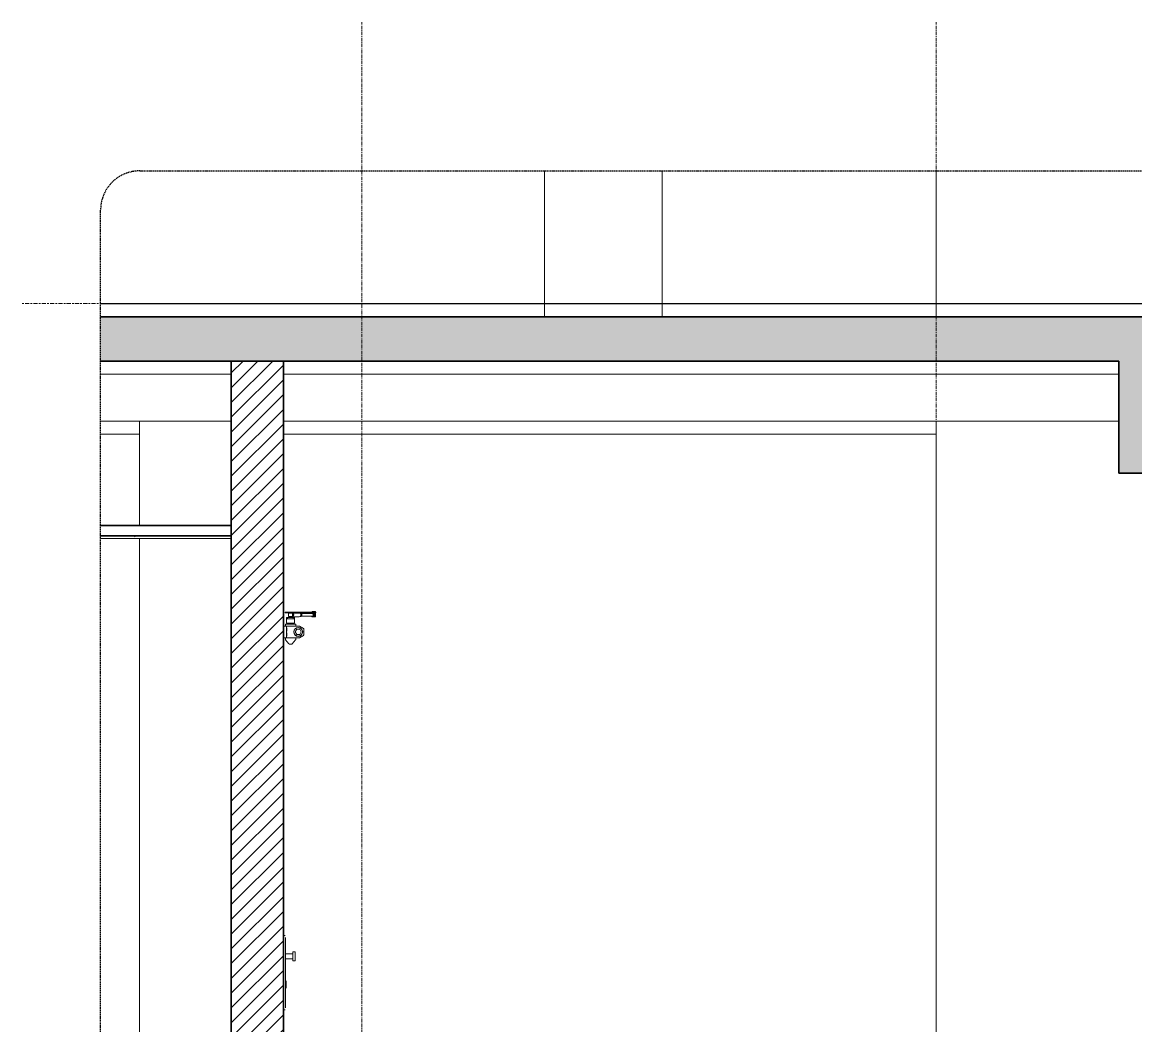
# Model space of a CAD drawing. Header units: millimetres. Extents: x 66631 to 260610, y 416 to 78637.
# Drawn here: x 109301 to 113564, y 2834 to 6678 of the extents above; entities that cross this region are included whole.
import ezdxf

# ---------------------------------------------------------------- set-up
doc = ezdxf.new("R2010")
doc.units = ezdxf.units.MM
for name, pattern in [('Centre', [31.75, 6.35, -4.7625, 15.875, -4.7625]), ('Grid Line', [22.225, 12.7, -3.175, 3.175, -3.175]), ('Hidden', [7.14375, 4.7625, -2.38125]), ('IMPORT-CENTER _2_', [40.64, 25.4, -5.08, 5.08, -5.08])]:
    doc.linetypes.add(name, pattern=pattern)
for name, color, linetype, lineweight in [('0-5', 130, 'Continuous', 5), ('A-CLNG-1', 250, 'Continuous', 35), ('A-CLNG-FNSH-1', 7, 'Continuous', 18), ('A-CLNG-PATT-3', 13, 'Continuous', 18), ('A-DETL-GENF', 92, 'Continuous', 18), ('A-DETL-GENF-4', 92, 'Hidden', 25), ('A-DETL-GENF-5', 9, 'Continuous', 18), ('A-DETL-MEDM', 33, 'Continuous', 35), ('A-DOOR', 31, 'Continuous', 18), ('A-FLOR-3', 7, 'Continuous', 18), ('A-FLOR-LEVL-2', 51, 'Centre', 9), ('A-WALL', 113, 'Continuous', 18), ('A-WALL-2', 250, 'Continuous', 35), ('A-WALL-PATT-2', 111, 'Continuous', 18), ('G-IMPT', 8, 'Continuous', 18), ('G-IMPT-4', 8, 'IMPORT-CENTER _2_', 18), ('M-EQPM', 50, 'Continuous', 18), ('M-EQPM-3', 50, 'Continuous', 25), ('S-BEAM-2', 7, 'Continuous', 18), ('S-COLS-9', 7, 'Continuous', 18), ('S-GRID-1', 1, 'Grid Line', 9)]:
    doc.layers.add(name, color=color, linetype=linetype, lineweight=lineweight)

# ---------------------------------------------------------------- blocks, each defined once
blk = doc.blocks.new('NCV_TKTC_KET CAU_rvt-4-TKCS_CĂN HỘ LOẠI 1B - MẶT CẮT 3')
at = {"layer": 'A-FLOR-3'}
for p, q in [((36537.8, 5330), (36037.4, 5330)), ((39935.6, 5330), (36737.8, 5330))]:
    blk.add_line(p, q, dxfattribs=at)
at = {"layer": 'S-BEAM-2'}
for p, q in [((36037.4, 5150), (36537.8, 5150)), ((36737.8, 5150), (39935.6, 5150)), ((39236.9, 5100), (39236.9, 5150)), ((36037.4, 5100), (36186.5, 5100)), ((36737.8, 5100), (39236.9, 5100))]:
    blk.add_line(p, q, dxfattribs=at)
at = {"layer": 'S-COLS-9'}
for p, q in [((39236.9, 5550), (39236.9, 6108.8)), ((39236.9, 2150), (39236.9, 5100))]:
    blk.add_line(p, q, dxfattribs=at)
blk = doc.blocks.new('TKTC_XREF_251221_MB TANG 2-7 - TKTC_XREF_260130_MB TANG 2-5_dwg_$cc-4746802-TKCS_CĂN HỘ LOẠI 1B - MẶT CẮT 3')
at = {"layer": 'G-IMPT-4'}
for p, q in [((38099.6, 5600), (37978.5, 5600)), ((38038.6, 5600), (38039.5, 5600))]:
    blk.add_line(p, q, dxfattribs=at)
at = {"layer": 'M-EQPM'}
for p, q in [((37994.1, 5600), (37994.1, 5600)), ((38039.1, 5600), (38038.7, 5600)), ((38038.7, 5600), (38039.4, 5600)), ((38039.4, 5600), (38039.1, 5600))]:
    blk.add_line(p, q, dxfattribs=at)
blk = doc.blocks.new('TKTC_XREF_251221_MB TANG 2-7 - TKTC_XREF_260130_MB TANG 2-5_dwg_CUM U_DN100-4746799-TKCS_CĂN HỘ LOẠI 1B - MẶT CẮT 3')
at = {"layer": 'G-IMPT'}
for p, q in [((37974.3, 5600), (37975.1, 5600)), ((37974.4, 5600), (37974.3, 5600)), ((37975.1, 5600), (37974.4, 5600)), ((37975.1, 5600), (37975.8, 5600)), ((37975.9, 5600), (37975.1, 5600)), ((37975.1, 5600), (37975.1, 5600)), ((37976.3, 5600), (37976.3, 5600)), ((37977.1, 5600), (37977.1, 5600)), ((37977.9, 5600), (37977.8, 5600)), ((37978.6, 5600), (37978.6, 5600)), ((37979.4, 5600), (37979.4, 5600)), ((37980.1, 5600), (37980.1, 5600)), ((37980.2, 5600), (37980.1, 5600)), ((37983.9, 5600), (37980.1, 5600)), ((37980.2, 5600), (37980.1, 5600)), ((37980.2, 5600), (37980.2, 5600)), ((37984, 5600), (37980.2, 5600)), ((37980.9, 5600), (37980.9, 5600)), ((37980.9, 5600), (37980.9, 5600)), ((37980.9, 5600), (37980.9, 5600)), ((37984.7, 5600), (37980.9, 5600)), ((37984.7, 5600), (37980.9, 5600)), ((37985.4, 5600), (38036.8, 5600)), ((37986.2, 5600), (38037.6, 5600)), ((38036.8, 5600), (38037.5, 5600)), ((38036.8, 5600), (38037.5, 5600)), ((38036.8, 5600), (38037.6, 5600))]:
    blk.add_line(p, q, dxfattribs=at)
at = {"layer": 'G-IMPT', "flags": 128}
for points in [[(37979.4, 5600), (37975.1, 5600), (37975.1, 5600), (37979.4, 5600)], [(37980.2, 5600), (37975.9, 5600), (37975.8, 5600), (37980.1, 5600)], [(37980.1, 5600), (37983.9, 5600), (37984, 5600), (37980.2, 5600)], [(37980.9, 5600), (37984.7, 5600), (37984.7, 5600), (37980.9, 5600)], [(37984, 5600), (37984, 5600), (37985.5, 5600), (37985.4, 5600), (37983.9, 5600), (37983.9, 5600)], [(37984.7, 5600), (37984.7, 5600), (37986.3, 5600), (37986.2, 5600), (37984.7, 5600), (37984.7, 5600)], [(37985.5, 5600), (38036.8, 5600), (38036.8, 5600)], [(37986.2, 5600), (38037.5, 5600), (38037.5, 5600)]]:
    blk.add_lwpolyline(points, dxfattribs=at)
blk = doc.blocks.new('TKTC_XREF_251221_MB TANG 2-7 - TKTC_XREF_260130_MB TANG 2-5_dwg_$cc-4746807-TKCS_CĂN HỘ LOẠI 1B - MẶT CẮT 3')
at = {"layer": 'G-IMPT-4'}
for p, q in [((38128.1, 5600), (37975.1, 5600)), ((38051.6, 5600), (38051.7, 5600))]:
    blk.add_line(p, q, dxfattribs=at)
at = {"layer": 'M-EQPM'}
for p, q in [((37994.8, 5600), (37994.8, 5600)), ((38051.6, 5600), (38051.6, 5600)), ((38051.6, 5600), (38051.7, 5600)), ((38051.7, 5600), (38051.6, 5600))]:
    blk.add_line(p, q, dxfattribs=at)
blk = doc.blocks.new('TKTC_XREF_251221_MB TANG 2-7 - TKTC_XREF_260130_MB TANG 2-5_dwg_CUM U_DN100-4746796-TKCS_CĂN HỘ LOẠI 1B - MẶT CẮT 3')
at = {"layer": 'G-IMPT'}
for p, q in [((37972.7, 5600), (37973.6, 5600)), ((37973.6, 5600), (37972.7, 5600)), ((37972.7, 5600), (37972.7, 5600)), ((37972.8, 5600), (37973.7, 5600)), ((37973.7, 5600), (37972.8, 5600)), ((37972.8, 5600), (37972.8, 5600)), ((37975.2, 5600), (37975.2, 5600)), ((37975.3, 5600), (37975.3, 5600)), ((37977.1, 5600), (37977.1, 5600)), ((37977.2, 5600), (37977.2, 5600)), ((37979.1, 5600), (37979.1, 5600)), ((37979.2, 5600), (37979.2, 5600)), ((37980, 5600), (37980, 5600)), ((37980, 5600), (37980, 5600)), ((37980, 5600), (37980, 5600)), ((37984.8, 5600), (37980, 5600)), ((37984.8, 5600), (37980, 5600)), ((37980.1, 5600), (37980.1, 5600)), ((37980.1, 5600), (37980.1, 5600)), ((37980.1, 5600), (37980.1, 5600)), ((37984.9, 5600), (37980.1, 5600)), ((37984.9, 5600), (37980.1, 5600)), ((37986.7, 5600), (38051.6, 5600)), ((37986.8, 5600), (38051.7, 5600)), ((38051.7, 5600), (38051.6, 5600)), ((38051.7, 5600), (38051.6, 5600)), ((38051.7, 5600), (38051.6, 5600))]:
    blk.add_line(p, q, dxfattribs=at)
at = {"layer": 'G-IMPT', "flags": 128}
for points in [[(37979.1, 5600), (37973.6, 5600), (37973.6, 5600), (37979.1, 5600)], [(37979.2, 5600), (37973.7, 5600), (37973.7, 5600), (37979.2, 5600)], [(37980, 5600), (37984.8, 5600), (37984.8, 5600), (37980, 5600)], [(37980.1, 5600), (37984.9, 5600), (37984.9, 5600), (37980.1, 5600)], [(37984.8, 5600), (37984.8, 5600), (37986.7, 5600), (37986.7, 5600), (37984.8, 5600), (37984.8, 5600)], [(37984.9, 5600), (37984.9, 5600), (37986.8, 5600), (37986.8, 5600), (37984.9, 5600), (37984.9, 5600)], [(37986.7, 5600), (38051.6, 5600), (38051.6, 5600)], [(37986.8, 5600), (38051.7, 5600), (38051.7, 5600)]]:
    blk.add_lwpolyline(points, dxfattribs=at)
blk = doc.blocks.new('TKTC_XREF_251221_MB TANG 2-7 - TKTC_XREF_260130_MB TANG 2-5_dwg_$cc-4746806-TKCS_CĂN HỘ LOẠI 1B - MẶT CẮT 3')
at = {"layer": 'G-IMPT-4'}
for p, q in [((38127.3, 5600), (37974.3, 5600)), ((38050.8, 5600), (38050.7, 5600))]:
    blk.add_line(p, q, dxfattribs=at)
at = {"layer": 'M-EQPM'}
for p, q in [((37993.9, 5600), (37993.9, 5600)), ((38050.8, 5600), (38050.7, 5600)), ((38050.7, 5600), (38050.8, 5600)), ((38050.8, 5600), (38050.8, 5600))]:
    blk.add_line(p, q, dxfattribs=at)
blk = doc.blocks.new('TKTC_XREF_251221_MB TANG 2-7 - TKTC_XREF_260130_MB TANG 2-5_dwg_$cc-4746801-TKCS_CĂN HỘ LOẠI 1B - MẶT CẮT 3')
at = {"layer": 'G-IMPT-4'}
for p, q in [((38099.2, 5600), (37978.1, 5600)), ((38038.2, 5600), (38039.1, 5600))]:
    blk.add_line(p, q, dxfattribs=at)
at = {"layer": 'M-EQPM'}
for p, q in [((37993.7, 5600), (37993.7, 5600)), ((38038.7, 5600), (38038.3, 5600)), ((38038.3, 5600), (38039, 5600)), ((38039, 5600), (38038.7, 5600))]:
    blk.add_line(p, q, dxfattribs=at)
blk = doc.blocks.new('TKTC_XREF_251221_MB TANG 2-7 - TKTC_XREF_260130_MB TANG 2-5_dwg_$cc-4746800-TKCS_CĂN HỘ LOẠI 1B - MẶT CẮT 3')
at = {"layer": 'G-IMPT-4'}
for p, q in [((37923.1, 5600), (38044.2, 5600)), ((37984.1, 5600), (37983.2, 5600))]:
    blk.add_line(p, q, dxfattribs=at)
at = {"layer": 'M-EQPM'}
for p, q in [((37984, 5600), (37983.3, 5600)), ((37983.3, 5600), (37983.7, 5600)), ((37983.7, 5600), (37984, 5600)), ((38028.7, 5600), (38028.7, 5600))]:
    blk.add_line(p, q, dxfattribs=at)
blk = doc.blocks.new('TKTC_XREF_251221_MB TANG 2-7 - TKTC_XREF_260130_MB TANG 2-5_dwg_CUM U_DN100-V57-TKCS_CĂN HỘ LOẠI 1B - MẶT CẮT 3')
at = {"layer": 'G-IMPT'}
for p, q in [((37985.9, 5600), (37985.2, 5600)), ((37986, 5600), (37985.2, 5600)), ((38036.5, 5600), (37985.2, 5600)), ((37985.9, 5600), (37985.3, 5600)), ((38037.3, 5600), (37986, 5600)), ((38038, 5600), (38041.8, 5600)), ((38038.1, 5600), (38041.8, 5600)), ((38038.8, 5600), (38042.6, 5600)), ((38038.8, 5600), (38042.6, 5600)), ((38041.8, 5600), (38041.8, 5600)), ((38041.8, 5600), (38041.9, 5600)), ((38041.8, 5600), (38041.8, 5600)), ((38042.5, 5600), (38042.6, 5600)), ((38042.6, 5600), (38042.6, 5600)), ((38042.6, 5600), (38042.6, 5600)), ((38042.6, 5600), (38042.6, 5600)), ((38043.3, 5600), (38043.4, 5600)), ((38044.1, 5600), (38044.1, 5600)), ((38044.9, 5600), (38044.9, 5600)), ((38045.6, 5600), (38045.7, 5600)), ((38046.4, 5600), (38046.4, 5600)), ((38047.6, 5600), (38046.9, 5600)), ((38046.9, 5600), (38047.6, 5600)), ((38048.4, 5600), (38047.6, 5600)), ((38047.6, 5600), (38048.4, 5600)), ((38047.6, 5600), (38047.6, 5600)), ((38048.4, 5600), (38048.4, 5600))]:
    blk.add_line(p, q, dxfattribs=at)
at = {"layer": 'G-IMPT', "flags": 128}
for points in [[(38036.5, 5600), (37985.2, 5600), (37985.3, 5600)], [(38037.2, 5600), (37985.9, 5600), (37985.9, 5600)], [(38038, 5600), (38038, 5600), (38036.5, 5600), (38036.6, 5600), (38038.1, 5600), (38038.1, 5600)], [(38038.8, 5600), (38038.7, 5600), (38037.2, 5600), (38037.3, 5600), (38038.8, 5600), (38038.8, 5600)], [(38041.9, 5600), (38038.1, 5600), (38038, 5600), (38041.8, 5600)], [(38042.6, 5600), (38038.8, 5600), (38038.8, 5600), (38042.5, 5600)], [(38042.6, 5600), (38046.9, 5600), (38046.9, 5600), (38042.6, 5600)], [(38043.3, 5600), (38047.6, 5600), (38047.6, 5600), (38043.3, 5600)]]:
    blk.add_lwpolyline(points, dxfattribs=at)
blk = doc.blocks.new('TKTC_XREF_251221_MB TANG 2-7 - TKTC_XREF_260130_MB TANG 2-5_dwg_$cc-4746795-TKCS_CĂN HỘ LOẠI 1B - MẶT CẮT 3')
at = {"layer": 'G-IMPT-4'}
for p, q in [((37894.6, 5600), (38047.6, 5600)), ((37971.2, 5600), (37971.1, 5600))]:
    blk.add_line(p, q, dxfattribs=at)
at = {"layer": 'M-EQPM'}
for p, q in [((37971.1, 5600), (37971.2, 5600)), ((37971.2, 5600), (37971.1, 5600)), ((37971.1, 5600), (37971.1, 5600)), ((38028, 5600), (38028, 5600))]:
    blk.add_line(p, q, dxfattribs=at)
blk = doc.blocks.new('TKTC_XREF_251221_MB TANG 2-7 - TKTC_XREF_260130_MB TANG 2-5_dwg_CUM U_DN100-V58-TKCS_CĂN HỘ LOẠI 1B - MẶT CẮT 3')
at = {"layer": 'G-IMPT'}
for p, q in [((37971.1, 5600), (37971.2, 5600)), ((37971.1, 5600), (37971.2, 5600)), ((37971.1, 5600), (37971.2, 5600)), ((38035.9, 5600), (37971.1, 5600)), ((38036, 5600), (37971.2, 5600)), ((38037.8, 5600), (38042.6, 5600)), ((38037.8, 5600), (38042.6, 5600)), ((38037.9, 5600), (38042.7, 5600)), ((38037.9, 5600), (38042.7, 5600)), ((38042.6, 5600), (38042.6, 5600)), ((38042.6, 5600), (38042.6, 5600)), ((38042.6, 5600), (38042.6, 5600)), ((38042.7, 5600), (38042.7, 5600)), ((38042.7, 5600), (38042.7, 5600)), ((38042.7, 5600), (38042.7, 5600)), ((38043.6, 5600), (38043.6, 5600)), ((38043.7, 5600), (38043.7, 5600)), ((38045.5, 5600), (38045.5, 5600)), ((38045.6, 5600), (38045.6, 5600)), ((38047.4, 5600), (38047.4, 5600)), ((38047.5, 5600), (38047.5, 5600)), ((38049.9, 5600), (38049, 5600)), ((38049, 5600), (38049.9, 5600)), ((38050, 5600), (38049.1, 5600)), ((38049.1, 5600), (38050.1, 5600)), ((38049.9, 5600), (38049.9, 5600)), ((38050.1, 5600), (38050, 5600))]:
    blk.add_line(p, q, dxfattribs=at)
at = {"layer": 'G-IMPT', "flags": 128}
for points in [[(38035.9, 5600), (37971.1, 5600), (37971.1, 5600)], [(38036, 5600), (37971.2, 5600), (37971.2, 5600)], [(38037.8, 5600), (38037.8, 5600), (38035.9, 5600), (38035.9, 5600), (38037.8, 5600), (38037.8, 5600)], [(38037.9, 5600), (38037.9, 5600), (38036, 5600), (38036, 5600), (38037.9, 5600), (38037.9, 5600)], [(38042.6, 5600), (38037.8, 5600), (38037.8, 5600), (38042.6, 5600)], [(38042.7, 5600), (38037.9, 5600), (38037.9, 5600), (38042.7, 5600)], [(38043.6, 5600), (38049, 5600), (38049, 5600), (38043.6, 5600)], [(38043.7, 5600), (38049.1, 5600), (38049.1, 5600), (38043.7, 5600)]]:
    blk.add_lwpolyline(points, dxfattribs=at)
blk = doc.blocks.new('TKTC_XREF_251221_MB TANG 2-7 - TKTC_XREF_260130_MB TANG 2-5_dwg_$cc-4746798-TKCS_CĂN HỘ LOẠI 1B - MẶT CẮT 3')
at = {"layer": 'G-IMPT-4'}
for p, q in [((37895.4, 5600), (38048.5, 5600)), ((37971.9, 5600), (37972, 5600))]:
    blk.add_line(p, q, dxfattribs=at)
at = {"layer": 'M-EQPM'}
for p, q in [((37972, 5600), (37971.9, 5600)), ((37971.9, 5600), (37972, 5600)), ((37972, 5600), (37972, 5600)), ((38028.8, 5600), (38028.8, 5600))]:
    blk.add_line(p, q, dxfattribs=at)
blk = doc.blocks.new('TKTC_XREF_251221_MB TANG 2-7 - TKTC_XREF_260130_MB TANG 2-5_dwg_$cc-4746797-TKCS_CĂN HỘ LOẠI 1B - MẶT CẮT 3')
at = {"layer": 'G-IMPT-4'}
for p, q in [((37923.5, 5600), (38044.6, 5600)), ((37984.5, 5600), (37983.6, 5600))]:
    blk.add_line(p, q, dxfattribs=at)
at = {"layer": 'M-EQPM'}
for p, q in [((37984.4, 5600), (37983.7, 5600)), ((37983.7, 5600), (37984.1, 5600)), ((37984.1, 5600), (37984.4, 5600)), ((38029.1, 5600), (38029.1, 5600))]:
    blk.add_line(p, q, dxfattribs=at)
blk = doc.blocks.new('TKTC_XREF_251221_MB TANG 2-7 - TKTC_XREF_260130_MB TANG 2-5_dwg_$cc-4746805-TKCS_CĂN HỘ LOẠI 1B - MẶT CẮT 3')
at = {"layer": 'G-IMPT-4'}
for p, q in [((37451.6, 5600), (37298.6, 5600)), ((37375.1, 5600), (37375.1, 5600))]:
    blk.add_line(p, q, dxfattribs=at)
at = {"layer": 'M-EQPM'}
for p, q in [((37318.2, 5600), (37318.2, 5600)), ((37375.1, 5600), (37362.6, 5600)), ((37362.6, 5600), (37375.1, 5600)), ((37375.1, 5600), (37429.2, 5600)), ((37429.2, 5600), (37375.1, 5600)), ((37375.1, 5600), (37387.6, 5600)), ((37387.6, 5600), (37375.1, 5600))]:
    blk.add_line(p, q, dxfattribs=at)
blk = doc.blocks.new('TKTC_XREF_251221_MB TANG 2-7 - TKTC_XREF_260130_MB TANG 2-5_dwg_CUM U_DN100-V65-TKCS_CĂN HỘ LOẠI 1B - MẶT CẮT 3')
at = {"layer": 'G-IMPT'}
for p, q in [((37296.2, 5600), (37297.2, 5600)), ((37297.2, 5600), (37296.2, 5600)), ((37296.2, 5600), (37297.2, 5600)), ((37297.2, 5600), (37296.2, 5600)), ((37302.6, 5600), (37297.2, 5600)), ((37297.2, 5600), (37302.6, 5600)), ((37302.6, 5600), (37297.2, 5600)), ((37297.2, 5600), (37302.6, 5600)), ((37303.6, 5600), (37303.6, 5600)), ((37303.6, 5600), (37303.6, 5600)), ((37303.6, 5600), (37308.3, 5600)), ((37308.3, 5600), (37303.6, 5600)), ((37308.3, 5600), (37303.6, 5600)), ((37308.3, 5600), (37303.6, 5600)), ((37303.6, 5600), (37308.3, 5600)), ((37308.3, 5600), (37303.6, 5600)), ((37308.3, 5600), (37303.6, 5600)), ((37308.3, 5600), (37303.6, 5600)), ((37308.3, 5600), (37310.3, 5600)), ((37310.3, 5600), (37308.3, 5600)), ((37308.3, 5600), (37310.3, 5600)), ((37310.3, 5600), (37308.3, 5600)), ((37310.3, 5600), (37375.1, 5600)), ((37310.3, 5600), (37375.1, 5600)), ((37310.3, 5600), (37375.1, 5600)), ((37310.3, 5600), (37375.1, 5600)), ((37375.1, 5600), (37434.4, 5600)), ((37434.4, 5600), (37375.1, 5600)), ((37375.1, 5600), (37375.1, 5600)), ((37375.1, 5600), (37442.2, 5600)), ((37442.2, 5600), (37375.1, 5600))]:
    blk.add_line(p, q, dxfattribs=at)
blk = doc.blocks.new('TKTC_XREF_251221_MB TANG 2-7 - TKTC_XREF_260130_MB TANG 2-5_dwg_THU NUOC - THU NUOC-444531-TKCS_MB TẦNG 1-4746810-TKCS_CĂN HỘ LOẠI 1B - MẶT CẮT 3')
at = {"layer": 'G-IMPT'}
for p, q in [((44035.4, 5600), (44185.4, 5600)), ((44185.4, 5600), (44035.4, 5600)), ((44060.4, 5600), (44160.4, 5600)), ((44160.4, 5600), (44060.4, 5600)), ((44076.3, 5600), (44070.3, 5600)), ((44070.3, 5600), (44076.3, 5600)), ((44082.7, 5600), (44088.7, 5600)), ((44088.7, 5600), (44082.7, 5600)), ((44095.2, 5600), (44101.2, 5600)), ((44101.2, 5600), (44095.2, 5600)), ((44113.6, 5600), (44107.6, 5600)), ((44107.6, 5600), (44113.6, 5600)), ((44113.6, 5600), (44107.6, 5600)), ((44107.6, 5600), (44113.6, 5600)), ((44110.4, 5600), (44110.4, 5600)), ((44110.4, 5600), (44110.4, 5600)), ((44110.4, 5600), (44110.4, 5600)), ((44110.4, 5600), (44110.4, 5600)), ((44125.6, 5600), (44119.6, 5600)), ((44119.6, 5600), (44125.6, 5600)), ((44138.1, 5600), (44132.1, 5600)), ((44132.1, 5600), (44138.1, 5600)), ((44144.4, 5600), (44150.4, 5600)), ((44150.4, 5600), (44144.4, 5600))]:
    blk.add_line(p, q, dxfattribs=at)
blk = doc.blocks.new('TKTC_XREF_251221_MB TANG 2-7 - TKTC_XREF_251221_MB TANG 2-7-2039446-TKCS_CĂN HỘ LOẠI 1B - MẶT CẮT 3')
at = {"layer": 'M-EQPM'}
for p, q in [((37310.1, 5600), (37260.3, 5600)), ((37260.3, 5600), (37310.1, 5600)), ((37459.9, 5600), (37310.2, 5600)), ((37310.2, 5600), (37459.9, 5600)), ((37985.7, 5600), (37936.6, 5600)), ((37936.6, 5600), (37985.7, 5600)), ((38035.7, 5600), (38084.9, 5600)), ((38084.9, 5600), (38035.7, 5600)), ((38035.7, 5600), (38084.9, 5600)), ((38084.9, 5600), (38035.7, 5600)), ((38037, 5600), (38086.2, 5600)), ((38086.2, 5600), (38037, 5600))]:
    blk.add_line(p, q, dxfattribs=at)
at = {"layer": 'M-EQPM-3'}
blk.add_line((36037.4, 5600), (44336.9, 5600), dxfattribs=at)
for name, p in [('TKTC_XREF_251221_MB TANG 2-7 - TKTC_XREF_260130_MB TANG 2-5_dwg_CUM U_DN100-V65-TKCS_CĂN HỘ LOẠI 1B - MẶT CẮT 3', (0, 0)), ('TKTC_XREF_251221_MB TANG 2-7 - TKTC_XREF_260130_MB TANG 2-5_dwg_$cc-4746805-TKCS_CĂN HỘ LOẠI 1B - MẶT CẮT 3', (0, 0)), ('TKTC_XREF_251221_MB TANG 2-7 - TKTC_XREF_260130_MB TANG 2-5_dwg_THU NUOC - THU NUOC-444531-TKCS_MB TẦNG 1-4746810-TKCS_CĂN HỘ LOẠI 1B - MẶT CẮT 3', (-6526.7, 0)), ('TKTC_XREF_251221_MB TANG 2-7 - TKTC_XREF_260130_MB TANG 2-5_dwg_$cc-4746795-TKCS_CĂN HỘ LOẠI 1B - MẶT CẮT 3', (-1.3, 0)), ('TKTC_XREF_251221_MB TANG 2-7 - TKTC_XREF_260130_MB TANG 2-5_dwg_$cc-4746798-TKCS_CĂN HỘ LOẠI 1B - MẶT CẮT 3', (-1.3, 0)), ('TKTC_XREF_251221_MB TANG 2-7 - TKTC_XREF_260130_MB TANG 2-5_dwg_$cc-4746795-TKCS_CĂN HỘ LOẠI 1B - MẶT CẮT 3', (0, 0)), ('TKTC_XREF_251221_MB TANG 2-7 - TKTC_XREF_260130_MB TANG 2-5_dwg_$cc-4746798-TKCS_CĂN HỘ LOẠI 1B - MẶT CẮT 3', (0, 0)), ('TKTC_XREF_251221_MB TANG 2-7 - TKTC_XREF_260130_MB TANG 2-5_dwg_$cc-4746800-TKCS_CĂN HỘ LOẠI 1B - MẶT CẮT 3', (-1.3, 0)), ('TKTC_XREF_251221_MB TANG 2-7 - TKTC_XREF_260130_MB TANG 2-5_dwg_$cc-4746797-TKCS_CĂN HỘ LOẠI 1B - MẶT CẮT 3', (-1.3, 0)), ('TKTC_XREF_251221_MB TANG 2-7 - TKTC_XREF_260130_MB TANG 2-5_dwg_$cc-4746800-TKCS_CĂN HỘ LOẠI 1B - MẶT CẮT 3', (0, 0)), ('TKTC_XREF_251221_MB TANG 2-7 - TKTC_XREF_260130_MB TANG 2-5_dwg_$cc-4746797-TKCS_CĂN HỘ LOẠI 1B - MẶT CẮT 3', (0, 0)), ('TKTC_XREF_251221_MB TANG 2-7 - TKTC_XREF_260130_MB TANG 2-5_dwg_CUM U_DN100-V58-TKCS_CĂN HỘ LOẠI 1B - MẶT CẮT 3', (-1.3, 0)), ('TKTC_XREF_251221_MB TANG 2-7 - TKTC_XREF_260130_MB TANG 2-5_dwg_CUM U_DN100-V58-TKCS_CĂN HỘ LOẠI 1B - MẶT CẮT 3', (-0.4, 0)), ('TKTC_XREF_251221_MB TANG 2-7 - TKTC_XREF_260130_MB TANG 2-5_dwg_CUM U_DN100-V58-TKCS_CĂN HỘ LOẠI 1B - MẶT CẮT 3', (0, 0)), ('TKTC_XREF_251221_MB TANG 2-7 - TKTC_XREF_260130_MB TANG 2-5_dwg_CUM U_DN100-4746796-TKCS_CĂN HỘ LOẠI 1B - MẶT CẮT 3', (-0.8, 0)), ('TKTC_XREF_251221_MB TANG 2-7 - TKTC_XREF_260130_MB TANG 2-5_dwg_CUM U_DN100-V58-TKCS_CĂN HỘ LOẠI 1B - MẶT CẮT 3', (0.8, 0)), ('TKTC_XREF_251221_MB TANG 2-7 - TKTC_XREF_260130_MB TANG 2-5_dwg_CUM U_DN100-4746796-TKCS_CĂN HỘ LOẠI 1B - MẶT CẮT 3', (0, 0)), ('TKTC_XREF_251221_MB TANG 2-7 - TKTC_XREF_260130_MB TANG 2-5_dwg_CUM U_DN100-4746799-TKCS_CĂN HỘ LOẠI 1B - MẶT CẮT 3', (-0.4, 0)), ('TKTC_XREF_251221_MB TANG 2-7 - TKTC_XREF_260130_MB TANG 2-5_dwg_CUM U_DN100-4746799-TKCS_CĂN HỘ LOẠI 1B - MẶT CẮT 3', (0, 0)), ('TKTC_XREF_251221_MB TANG 2-7 - TKTC_XREF_260130_MB TANG 2-5_dwg_$cc-4746806-TKCS_CĂN HỘ LOẠI 1B - MẶT CẮT 3', (0, 0)), ('TKTC_XREF_251221_MB TANG 2-7 - TKTC_XREF_260130_MB TANG 2-5_dwg_$cc-4746807-TKCS_CĂN HỘ LOẠI 1B - MẶT CẮT 3', (0, 0)), ('TKTC_XREF_251221_MB TANG 2-7 - TKTC_XREF_260130_MB TANG 2-5_dwg_$cc-4746801-TKCS_CĂN HỘ LOẠI 1B - MẶT CẮT 3', (0, 0)), ('TKTC_XREF_251221_MB TANG 2-7 - TKTC_XREF_260130_MB TANG 2-5_dwg_$cc-4746802-TKCS_CĂN HỘ LOẠI 1B - MẶT CẮT 3', (0, 0)), ('TKTC_XREF_251221_MB TANG 2-7 - TKTC_XREF_260130_MB TANG 2-5_dwg_CUM U_DN100-V57-TKCS_CĂN HỘ LOẠI 1B - MẶT CẮT 3', (-1.3, 0)), ('TKTC_XREF_251221_MB TANG 2-7 - TKTC_XREF_260130_MB TANG 2-5_dwg_CUM U_DN100-V57-TKCS_CĂN HỘ LOẠI 1B - MẶT CẮT 3', (-0.9, 0)), ('TKTC_XREF_251221_MB TANG 2-7 - TKTC_XREF_260130_MB TANG 2-5_dwg_CUM U_DN100-V57-TKCS_CĂN HỘ LOẠI 1B - MẶT CẮT 3', (0, 0)), ('TKTC_XREF_251221_MB TANG 2-7 - TKTC_XREF_260130_MB TANG 2-5_dwg_CUM U_DN100-V57-TKCS_CĂN HỘ LOẠI 1B - MẶT CẮT 3', (0.4, 0))]:
    blk.add_blockref(name, p)
at = {"extrusion": (0, 0, -1)}
for name, p in [('TKTC_XREF_251221_MB TANG 2-7 - TKTC_XREF_260130_MB TANG 2-5_dwg_$cc-4746807-TKCS_CĂN HỘ LOẠI 1B - MẶT CẮT 3', (-76021.9, 0)), ('TKTC_XREF_251221_MB TANG 2-7 - TKTC_XREF_260130_MB TANG 2-5_dwg_$cc-4746806-TKCS_CĂN HỘ LOẠI 1B - MẶT CẮT 3', (-76021.5, 0)), ('TKTC_XREF_251221_MB TANG 2-7 - TKTC_XREF_260130_MB TANG 2-5_dwg_$cc-4746802-TKCS_CĂN HỘ LOẠI 1B - MẶT CẮT 3', (-76021.5, 0)), ('TKTC_XREF_251221_MB TANG 2-7 - TKTC_XREF_260130_MB TANG 2-5_dwg_$cc-4746801-TKCS_CĂN HỘ LOẠI 1B - MẶT CẮT 3', (-76021.5, 0)), ('TKTC_XREF_251221_MB TANG 2-7 - TKTC_XREF_260130_MB TANG 2-5_dwg_CUM U_DN100-4746796-TKCS_CĂN HỘ LOẠI 1B - MẶT CẮT 3', (-76021.9, 0)), ('TKTC_XREF_251221_MB TANG 2-7 - TKTC_XREF_260130_MB TANG 2-5_dwg_CUM U_DN100-4746796-TKCS_CĂN HỘ LOẠI 1B - MẶT CẮT 3', (-76022.4, 0)), ('TKTC_XREF_251221_MB TANG 2-7 - TKTC_XREF_260130_MB TANG 2-5_dwg_CUM U_DN100-4746799-TKCS_CĂN HỘ LOẠI 1B - MẶT CẮT 3', (-76021.5, 0)), ('TKTC_XREF_251221_MB TANG 2-7 - TKTC_XREF_260130_MB TANG 2-5_dwg_CUM U_DN100-4746799-TKCS_CĂN HỘ LOẠI 1B - MẶT CẮT 3', (-76021.9, 0))]:
    blk.add_blockref(name, p, dxfattribs=at)
blk = doc.blocks.new('FD_05 - FD_05-1000x2200mm-835434-TKCS_CĂN HỘ LOẠI 1B - MẶT CẮT 3')
at = {"layer": 'A-DOOR'}
for p, q in [((36743.8, 4418.5), (36773.1, 4418.5)), ((36743.8, 4418.5), (36743.8, 4415.5)), ((36743.8, 4415.5), (36773.1, 4415.5)), ((36749.4, 4392), (36749.4, 4398)), ((36749.4, 4398), (36753.5, 4398)), ((36753.5, 4392), (36749.4, 4392)), ((36753.5, 4398), (36775.1, 4398)), ((36753.5, 4392), (36753.5, 4398)), ((36775.1, 4392), (36753.5, 4392)), ((36756.3, 4415.5), (36756.3, 4414.5)), ((36758.3, 4414.5), (36756.3, 4414.5)), ((36756.3, 4414.5), (36758.3, 4414.5)), ((36756.3, 4414), (36756.3, 4401)), ((36756.3, 4414), (36772.3, 4414)), ((36772.3, 4401), (36756.3, 4401)), ((36769.4, 4414.5), (36758.3, 4414.5)), ((36758.8, 4401), (36758.8, 4398)), ((36797.4, 4414.5), (36769.4, 4414.5)), ((36769.8, 4398), (36769.8, 4401)), ((36770.1, 4400.5), (36797.4, 4400.5)), ((36772.3, 4401), (36772.3, 4414)), ((36772.3, 4414), (36773, 4414)), ((36773, 4401), (36772.3, 4401)), ((36772.7, 4403.3), (36772.7, 4411.7)), ((36772.7, 4403.3), (36772.7, 4411.7)), ((36773.1, 4418.5), (36774.3, 4418.5)), ((36773.1, 4415.5), (36774.3, 4415.5)), ((36773.8, 4418.5), (36773.3, 4418.5)), ((36773.3, 4418.5), (36773.8, 4418.5)), ((36773.3, 4418.5), (36774.3, 4418.5)), ((36774.3, 4417.5), (36773.3, 4417.5)), ((36773.8, 4415.5), (36773.3, 4415.5)), ((36773.3, 4415.5), (36773.8, 4415.5)), ((36773.3, 4415.5), (36774.3, 4415.5)), ((36774.3, 4418.5), (36799.9, 4418.5)), ((36774.3, 4415.5), (36799.9, 4415.5)), ((36775.1, 4398), (36779.4, 4398)), ((36775.1, 4392), (36775.1, 4398)), ((36779.4, 4392), (36775.1, 4392)), ((36779.4, 4398), (36779.4, 4392)), ((36824.3, 4414.5), (36797.4, 4414.5)), ((36799.9, 4418.5), (36800.9, 4418.5)), ((36799.9, 4418.5), (36800.9, 4418.5)), ((36800.9, 4417.5), (36799.9, 4417.5)), ((36799.9, 4415.5), (36800.9, 4415.5)), ((36799.9, 4415.5), (36800.9, 4415.5)), ((36800.9, 4418.5), (36851.5, 4418.5)), ((36800.9, 4415.5), (36851.5, 4415.5)), ((36802.1, 4413.5), (36800.9, 4413.5)), ((36800.9, 4401.5), (36802.1, 4401.5)), ((36852.1, 4412.5), (36805.4, 4412.5)), ((36805.4, 4402.5), (36852.1, 4402.5)), ((36824.3, 4414.5), (36826.3, 4414.5)), ((36826.3, 4414.5), (36824.3, 4414.5)), ((36826.3, 4414.5), (36826.3, 4415.5)), ((36848.1, 4414.5), (36846.2, 4414.5)), ((36846.2, 4400.5), (36848.1, 4400.5)), ((36847.1, 4414.5), (36847.7, 4414.5)), ((36847.7, 4400.5), (36847.1, 4400.5)), ((36847.6, 4420.3), (36847.6, 4418.5)), ((36847.6, 4420.3), (36859.6, 4420.3)), ((36848.4, 4420.3), (36847.6, 4420.3)), ((36848.1, 4414.5), (36849.2, 4414.5)), ((36849.2, 4400.5), (36848.1, 4400.5)), ((36848.6, 4415.5), (36848.6, 4414.5)), ((36849.2, 4414.5), (36851.9, 4414.5)), ((36849.2, 4412.5), (36849.2, 4414.5)), ((36849.2, 4400.5), (36849.2, 4402.5)), ((36851.9, 4400.5), (36849.2, 4400.5)), ((36850.3, 4411.5), (36852.2, 4411.5)), ((36852.2, 4403.5), (36850.3, 4403.5)), ((36851.5, 4418.5), (36853.1, 4418.5)), ((36851.5, 4415.5), (36853.1, 4415.5)), ((36851.9, 4414.5), (36855.1, 4414.5)), ((36855.1, 4400.5), (36851.9, 4400.5)), ((36852.2, 4411.5), (36852.5, 4411.5)), ((36852.5, 4403.5), (36852.2, 4403.5)), ((36853.1, 4418.5), (36860.8, 4418.5)), ((36853.1, 4415.5), (36860.8, 4415.5)), ((36855.9, 4414.5), (36854, 4414.5)), ((36854, 4400.5), (36855.9, 4400.5)), ((36854.2, 4405.7), (36854.2, 4409.3)), ((36855.7, 4414.5), (36855.1, 4414.5)), ((36855.1, 4414.5), (36855.9, 4414.5)), ((36855.9, 4414.5), (36855.3, 4414.5)), ((36855.3, 4400.5), (36855.9, 4400.5)), ((36855.9, 4414.5), (36857.4, 4414.5)), ((36857.4, 4400.5), (36855.9, 4400.5)), ((36857.4, 4414.5), (36860.1, 4414.5)), ((36857.4, 4400.5), (36857.4, 4414.5)), ((36860.1, 4400.5), (36857.4, 4400.5)), ((36858.6, 4414.5), (36858.6, 4415.5)), ((36859.6, 4420.3), (36858.8, 4420.3)), ((36859.6, 4418.5), (36859.6, 4420.3)), ((36860.1, 4400.5), (36860.1, 4414.5)), ((36860.8, 4418.5), (36860.8, 4418.5)), ((36860.8, 4415.5), (36860.8, 4415.5)), ((36861.3, 4415.5), (36861.3, 4418.5)), ((36749.4, 4365), (36737.8, 4365)), ((36745.2, 4372), (36745.2, 4365)), ((36745.2, 4372), (36759.7, 4372)), ((36749.3, 4365), (36745.2, 4365)), ((36749.1, 4323), (36749.1, 4362)), ((36749.4, 4381.1), (36749.4, 4389.4)), ((36749.4, 4376), (36779.4, 4376)), ((36749.4, 4365), (36750.5, 4365)), ((36750.5, 4365), (36753.5, 4365)), ((36753.5, 4365), (36797.6, 4365)), ((36754.8, 4374), (36754.8, 4376)), ((36758.4, 4374), (36754.8, 4374)), ((36755.8, 4374), (36755.8, 4372)), ((36758.4, 4374), (36758.3, 4374)), ((36762.1, 4374), (36758.4, 4374)), ((36759.7, 4372), (36784.3, 4372)), ((36762.1, 4376), (36762.1, 4374)), ((36767.1, 4374), (36762.1, 4374)), ((36772.1, 4374), (36767.1, 4374)), ((36772.1, 4374), (36772.1, 4376)), ((36773.5, 4374), (36772.1, 4374)), ((36774.8, 4374), (36773.5, 4374)), ((36773.8, 4372), (36773.8, 4374)), ((36774.8, 4374), (36774.8, 4376)), ((36779.4, 4389.4), (36779.4, 4381.1)), ((36782.6, 4342.5), (36788.4, 4352.5)), ((36784.3, 4365), (36784.3, 4372)), ((36788.4, 4352.5), (36799.9, 4352.5)), ((36798.6, 4364.7), (36814.1, 4356.1)), ((36799.9, 4352.5), (36805.7, 4342.5)), ((36815.1, 4354.3), (36815.1, 4330.7)), ((36737.8, 4320), (36749.4, 4320)), ((36745.3, 4320), (36745.3, 4312.4)), ((36745.3, 4320), (36749.3, 4320)), ((36745.6, 4311.7), (36758.5, 4296.3)), ((36750.5, 4320), (36749.4, 4320)), ((36753.5, 4320), (36750.5, 4320)), ((36797.6, 4320), (36753.5, 4320)), ((36771.1, 4296.3), (36784, 4311.7)), ((36788.4, 4332.5), (36782.6, 4342.5)), ((36784.3, 4312.4), (36784.3, 4320)), ((36799.9, 4332.5), (36788.4, 4332.5)), ((36814.1, 4328.9), (36798.6, 4320.3)), ((36805.7, 4342.5), (36799.9, 4332.5)), ((36761.3, 4296), (36768.3, 4296)), ((36768.3, 4296), (36761.3, 4296)), ((36743.8, 3180), (36737.8, 3180)), ((36745.8, 2902.5), (36745.8, 3172.5)), ((36772.8, 3110), (36772.8, 3117.5)), ((36782.8, 3117.5), (36772.8, 3117.5)), ((36782.8, 3117.5), (36782.8, 3110)), ((36772.8, 3110), (36745.8, 3110)), ((36745.8, 3109.7), (36745.8, 3110)), ((36745.8, 3090), (36745.8, 3090.3)), ((36745.8, 3090), (36772.8, 3090)), ((36772.8, 3100), (36772.8, 3110)), ((36772.8, 3090), (36772.8, 3100)), ((36772.8, 3082.5), (36772.8, 3090)), ((36782.8, 3082.5), (36772.8, 3082.5)), ((36782.8, 3110), (36782.8, 3100)), ((36782.8, 3100), (36782.8, 3090)), ((36782.8, 3090), (36782.8, 3082.5)), ((36747.8, 3006), (36745.8, 3006)), ((36747.8, 2995.1), (36745.8, 2995.1)), ((36747.8, 3005.3), (36747.8, 2995.1)), ((36747.8, 2995.1), (36747.8, 2981.2)), ((36745.8, 2977.7), (36747.8, 2977.7)), ((36747.8, 2981.2), (36747.8, 2978.8)), ((36737.8, 2895), (36743.8, 2895))]:
    blk.add_line(p, q, dxfattribs=at)
at = {"layer": 'A-DOOR', "flags": 128}
for points in [[(36851.5, 4407.5), (36851.4, 4408.3), (36851.3, 4409), (36851.2, 4409.7), (36850.9, 4410.4), (36850.6, 4411), (36850.3, 4411.5)], [(36850.3, 4403.5), (36850.6, 4404), (36850.9, 4404.6), (36851.2, 4405.3), (36851.3, 4406), (36851.4, 4406.7), (36851.5, 4407.5)], [(36749.4, 4365), (36749.3, 4364.9), (36749.3, 4364.7), (36749.2, 4364.3), (36749.2, 4363.9), (36749.2, 4363.3), (36749.1, 4362.7), (36749.1, 4362)], [(36749.1, 4323), (36749.1, 4322.3), (36749.2, 4321.7), (36749.2, 4321.1), (36749.2, 4320.7), (36749.3, 4320.3), (36749.3, 4320.1), (36749.4, 4320)], [(36759.2, 4296), (36761.8, 4296), (36767.1, 4296), (36770.3, 4296), (36770.4, 4296)], [(36770.4, 4296), (36767.8, 4296), (36762.5, 4296), (36759.3, 4296), (36759.2, 4296)]]:
    blk.add_lwpolyline(points, dxfattribs=at)
at = {"layer": 'A-DOOR'}
for centre, radius, start, end in [((36794.1, 4342.5), 17, 0, 180), ((36794.1, 4342.5), 16.5, 0, 180), ((36797.6, 4363), 2, 60.8025, 90), ((36813.1, 4354.3), 2, 0, 60.8025), ((36794.1, 4342.5), 17, 180, 360), ((36794.1, 4342.5), 16.5, 180, 0), ((36797.6, 4322), 2, 270, 299.1975), ((36813.1, 4330.7), 2, 299.1975, 0)]:
    blk.add_arc(centre, radius, start, end, dxfattribs=at)
for centre, major_axis, ratio, start_param, end_param in [((36749.4, 4386), (0, 6), 0.000349, 5.323254, 6.283185), ((36769.4, 4407.5), (0, 7), 0.965835, 5.923077, 6.536775), ((36769.4, 4407.5), (0, 7), 0.965835, 3.246957, 3.501701), ((36772.7, 4407.5), (0, 2.5), 0.259156, 4.712389, 6.806784), ((36770.6, 4407.5), (0, 6.79), 0.259156, 4.712389, 4.957067), ((36772.7, 4407.5), (0, 2.5), 0.259156, 2.617994, 4.712389), ((36770.6, 4407.5), (0, 6.79), 0.259156, 4.467711, 4.712389), ((36772.5, 4407.5), (0, 6.79), 0.259156, 4.712389, 5.992125), ((36772.5, 4407.5), (0, 6.79), 0.259156, 3.432653, 4.712389), ((36779.4, 4386), (0, 6), 0.000349, 5.323254, 6.283185), ((36797.4, 4407.5), (0, 7), 0.965835, 4.712389, 6.283185), ((36797.4, 4407.5), (0, 7), 0.965835, 3.141593, 4.712389), ((36802.1, 4407.5), (0, 6), 0.965835, 4.712389, 6.462882), ((36802.1, 4407.5), (0, 6), 0.965835, 2.961896, 4.712389), ((36846.2, 4407.5), (0, 7), 0.259156, 0, 0.772029), ((36846.2, 4407.5), (0, 7), 0.259156, 2.366478, 3.141593), ((36848.1, 4407.5), (0, 7), 0.259156, 0, 0.772029), ((36848.1, 4407.5), (0, 7), 0.259156, 2.366478, 3.141593), ((36854, 4407.5), (0, 7), 0.259156, 0, 1.570796), ((36854, 4407.5), (0, 7), 0.259156, 1.570796, 2.213061), ((36854, 4407.5), (0, 7), 0.259156, 2.272234, 3.141593), ((36855.9, 4407.5), (0, 7), 0.259156, 0, 1.570796), ((36855.9, 4407.5), (0, 7), 0.259156, 1.570796, 3.141593), ((36851.3, 4407.5), (0, 5), 0.965835, 5.402701, 5.57145), ((36851.3, 4407.5), (0, 5), 0.965835, 3.852701, 4.022077), ((36855.3, 4407.5), (0, 2.5), 0.259156, 4.712389, 7.853982), ((36855.3, 4407.5), (0, 2.5), 0.259156, 1.570796, 4.712389), ((36851.3, 4407.5), (0, 5), 0.965835, 5.172597, 5.346026), ((36851.3, 4407.5), (0, 5), 0.965835, 4.078968, 4.252181), ((36851.3, 4407.5), (0, 5), 0.965835, 4.789239, 4.942493), ((36851.3, 4407.5), (0, 5), 0.965835, 4.482285, 4.636046), ((36749.4, 4388), (0, 12), 0.000349, 2.181662, 3.141593), ((36779.4, 4388), (0, 12), 0.000349, 2.181662, 3.141593)]:
    blk.add_ellipse(centre, major_axis=major_axis, ratio=ratio, start_param=start_param, end_param=end_param, dxfattribs=at)
for points, knots in [([(36773.9, 4412.8), (36774, 4412.7), (36774.2, 4412.5), (36774.5, 4412.3), (36774.7, 4412), (36774.9, 4411.8), (36775, 4411.7), (36775.2, 4411.5), (36775.3, 4411.3), (36775.5, 4411.1), (36775.7, 4410.8), (36775.8, 4410.6), (36775.9, 4410.4), (36776, 4410.3), (36776.1, 4410), (36776.2, 4409.8), (36776.4, 4409.4), (36776.5, 4409), (36776.6, 4408.7), (36776.6, 4408.2), (36776.7, 4407.8), (36776.7, 4407.5)], [0.2, 0.2, 0.2, 0.2, 0.25, 0.3, 0.35, 0.375, 0.4, 0.425, 0.45, 0.5, 0.55, 0.575, 0.6, 0.625, 0.65, 0.7, 0.75, 0.8, 0.85, 0.9, 1, 1, 1, 1]), ([(36776.7, 4407.5), (36776.7, 4407.2), (36776.6, 4406.8), (36776.6, 4406.3), (36776.5, 4406), (36776.4, 4405.6), (36776.2, 4405.2), (36776.1, 4405), (36776, 4404.7), (36775.9, 4404.6), (36775.8, 4404.4), (36775.7, 4404.2), (36775.5, 4403.9), (36775.3, 4403.7), (36775.2, 4403.5), (36775, 4403.3), (36774.9, 4403.2), (36774.7, 4403), (36774.5, 4402.7), (36774.2, 4402.5), (36774, 4402.3), (36773.9, 4402.2)], [0, 0, 0, 0, 0.1, 0.15, 0.2, 0.25, 0.3, 0.35, 0.375, 0.4, 0.425, 0.45, 0.5, 0.55, 0.575, 0.6, 0.625, 0.65, 0.7, 0.75, 0.8, 0.8, 0.8, 0.8]), ([(36749.4, 4352), (36749.4, 4353.2), (36749.4, 4355), (36749.5, 4356.9), (36749.7, 4357.9), (36749.8, 4358.5), (36750, 4358.7), (36750.1, 4358.4), (36750.3, 4357.6), (36750.4, 4356.4), (36750.4, 4355.4), (36750.5, 4354.9)], [0, 0, 0, 0, 0.2, 0.3, 0.4, 0.5, 0.6, 0.7, 0.8, 0.9, 1, 1, 1, 1]), ([(36750.5, 4349.1), (36750.4, 4348), (36750.3, 4346.7), (36750.1, 4345.6), (36750, 4345.3), (36749.8, 4345.5), (36749.7, 4346.1), (36749.5, 4347.1), (36749.4, 4348.5), (36749.4, 4350.2), (36749.4, 4351.4), (36749.4, 4352)], [0, 0, 0, 0, 0.2, 0.3, 0.4, 0.5, 0.6, 0.7, 0.8, 0.9, 1, 1, 1, 1]), ([(36749.4, 4333), (36749.4, 4334.2), (36749.4, 4336), (36749.5, 4337.9), (36749.7, 4338.9), (36749.8, 4339.5), (36750, 4339.7), (36750.1, 4339.4), (36750.3, 4338.6), (36750.4, 4337.4), (36750.4, 4336.4), (36750.5, 4335.9)], [0, 0, 0, 0, 0.2, 0.3, 0.4, 0.5, 0.6, 0.7, 0.8, 0.9, 1, 1, 1, 1]), ([(36750.5, 4330.1), (36750.4, 4329), (36750.3, 4327.7), (36750.1, 4326.6), (36750, 4326.3), (36749.8, 4326.5), (36749.7, 4327.1), (36749.5, 4328.1), (36749.4, 4329.5), (36749.4, 4331.2), (36749.4, 4332.4), (36749.4, 4333)], [0, 0, 0, 0, 0.2, 0.3, 0.4, 0.5, 0.6, 0.7, 0.8, 0.9, 1, 1, 1, 1])]:
    blk.add_open_spline(points, degree=3, knots=knots, dxfattribs=at)
for points in [[(36750.5, 4354.9), (36750.5, 4354.4), (36750.6, 4353.5), (36750.6, 4352.5), (36750.6, 4352)], [(36750.6, 4352), (36750.6, 4351.5), (36750.6, 4350.5), (36750.5, 4349.6), (36750.5, 4349.1)], [(36750.5, 4335.9), (36750.5, 4335.4), (36750.6, 4334.5), (36750.6, 4333.5), (36750.6, 4333)], [(36750.6, 4333), (36750.6, 4332.5), (36750.6, 4331.5), (36750.5, 4330.6), (36750.5, 4330.1)]]:
    blk.add_open_spline(points, degree=3, dxfattribs=at)
blk = doc.blocks.new('BORDER VIEW - BORDER VIEW-3685751-TKCS_CĂN HỘ LOẠI 1B - MẶT CẮT 3')
at = {"layer": 'A-DETL-GENF-4'}
for p, q in [((36187.4, 6108.8), (45710.5, 6108.8)), ((36037.4, 1710), (36037.4, 5958.8))]:
    blk.add_line(p, q, dxfattribs=at)
blk.add_arc((36187.4, 5958.8), 150, 90, 180, dxfattribs=at)

msp = doc.modelspace()

# ---------------------------------------------------------------- hatches: boundary and pattern name
at = {"layer": 'A-CLNG-PATT-3'}
h = msp.add_hatch(dxfattribs=at)
h.set_pattern_fill('FP_14', color=256, style=0, pattern_type=2)
h.set_pattern_definition([(0, (114362.83, 15875), (406.4, 101.6), [16.764, -288.036, 16.764, -288.036, -1625.6]), (0, (114362.83, 15875), (406.4, 101.6), [-609.6, 16.764, -592.836, 16.764, -288.036, -711.2]), (0, (114362.83, 15875), (406.4, 101.6), [-1524, 16.764, -186.436, 16.764, -491.236]), (120, (114515.23, 15925.8), (-291.1882, 301.1527), [16.764, -288.036, 16.764, -288.036, -1625.6]), (120, (114515.23, 15925.8), (-291.1882, 301.1527), [-609.6, 16.764, -592.836, 16.764, -288.036, -711.2]), (120, (114515.23, 15925.8), (-291.1882, 301.1527), [-1524, 16.764, -186.436, 16.764, -491.236]), (240, (114566.03, 16129), (-115.2118, -402.7527), [16.764, -288.036, 16.764, -288.036, -1625.6]), (240, (114566.03, 16129), (-115.2118, -402.7527), [-609.6, 16.764, -592.836, 16.764, -288.036, -711.2]), (240, (114566.03, 16129), (-115.2118, -402.7527), [-1524, 16.764, -186.436, 16.764, -491.236])])
h.paths.add_polyline_path([(109850.2, 4700), (110101.4, 4700), (110101.4, 4710), (109601, 4710), (109601, 4700), (109828.8, 4700)])
at = {"layer": 'A-DETL-GENF-5'}
h = msp.add_hatch(dxfattribs=at)
h.set_pattern_fill('FP_12', color=256, style=0, pattern_type=2)
h.set_pattern_definition([(50, (114362.83, 15875), (364.368, -31.878), [38.1, -419.1]), (355, (114362.83, 15875), (-70.486, 382.113), [30.48, -335.28]), (100.451, (114393.2, 15872.34), (293.885, 350.233), [32.38, -356.18]), (46.184, (114362.83, 15976.6), (542.158, -84.086), [57.15, -628.65]), (96.636, (114408, 15969.6), (474.805, 494.855), [48.57, -534.27]), (351.184, (114362.8, 15976.6), (474.81, 494.85), [45.72, -502.92]), (21, (114413.63, 15951.2), (303.2285, -204.5305), [38.1, -419.1]), (326, (114413.63, 15951.2), (123.604, 368.376), [30.48, -335.28]), (71.451, (114438.9, 15934.16), (426.834, 163.843), [32.38, -356.18]), (37.5, (114362.83, 15875), (6.1766, 169.1102), [3.353, -327.863, 3.353, -337.007, -336.55]), (37.5, (114362.83, 15875), (6.1766, 169.1102), [-671.576, 3.353, -333.197]), (7.5, (114362.83, 15875), (133.6389, 200.3615), [3.353, -190.703, 3.353, -320.243, -128.27]), (7.5, (114362.83, 15875), (133.6389, 200.3615), [-517.652, 3.353, -124.917]), (327.5, (114249.54, 15875), (271.1818, -11.4584), [3.353, -123.647, 3.353, -392.887, -525.78]), (327.5, (114249.54, 15875), (271.1818, -11.4584), [-523.24, 3.353, -522.427]), (317.5, (114198.74, 15875), (296.2585, 50.853), [3.353, -161.747, 3.353, -259.791, -373.38]), (317.5, (114198.74, 15875), (296.2585, 50.853), [-428.244, 3.353, -370.027]), (45, (114362.83, 15875), (-125.7236, 125.7236), []), (45, (114362.83, 16065.5), (-125.7236, 125.7236), [])])
h.paths.add_polyline_path([(117901, 1560), (118111, 1560), (118111, 2100), (115251, 2100), (115251, 2300), (115051, 2300), (115051, 2100), (114000.6, 2100), (114000.6, 2150), (109601, 2150), (109601, 1980), (113499.3, 1980), (113499.3, 1560), (113799.3, 1560), (113799.3, 1930), (117901, 1930)])
h.paths.add_polyline_path([(113499.3, 4950), (113799.3, 4950), (113799.3, 5330), (117799, 5330), (117799, 4950), (118099, 4950), (118099, 5700), (117900.6, 5700), (117900.6, 5500), (113801.4, 5500), (113801.4, 5550), (109601, 5550), (109601, 5380), (113499.3, 5380), (113499.3, 5150)])
at = {"layer": 'A-WALL-PATT-2'}
h = msp.add_hatch(dxfattribs=at)
h.set_pattern_fill('FP_11', color=256, style=0, pattern_type=2)
h.set_pattern_definition([(45, (114362.828, 15875), (-28.28427, 28.28427), [])])
h.paths.add_polyline_path([(110301.4, 2150), (110301.4, 5380), (110101.4, 5380), (110101.4, 2150)])

# ---------------------------------------------------------------- linework, layer by layer
at = {"layer": 'A-CLNG-1'}
for p, q in [((110101.4, 4750), (109601, 4750)), ((110101.4, 4710), (110101.4, 4750)), ((110101.4, 4710), (109601, 4710))]:
    msp.add_line(p, q, dxfattribs=at)
at = {"layer": 'A-CLNG-FNSH-1'}
for p, q in [((109601, 4700), (110101.4, 4700)), ((110101.4, 4700), (110101.4, 4710))]:
    msp.add_line(p, q, dxfattribs=at)
at = {"layer": 'A-DETL-MEDM'}
for p, q in [((113801.4, 5550), (109601, 5550)), ((109601, 5380), (113499.3, 5380)), ((113499.3, 5380), (113499.3, 4950)), ((113499.3, 4950), (113799.3, 4950))]:
    msp.add_line(p, q, dxfattribs=at)
at = {"layer": 'A-FLOR-LEVL-2'}
msp.add_line((109301, 5600), (119908.8, 5600), dxfattribs=at)
at = {"layer": 'A-WALL'}
for p, q in [((111300.6, 5550), (111300.6, 6108.8)), ((111750.6, 6108.8), (111750.6, 5550)), ((111751, 5550), (111751, 6108.8)), ((109750.2, 4750), (109750.2, 5150)), ((109750.2, 2180), (109750.2, 4700))]:
    msp.add_line(p, q, dxfattribs=at)
at = {"layer": 'A-WALL-2'}
for p, q in [((110101.4, 5380), (110101.4, 2150)), ((110301.4, 2150), (110301.4, 5380))]:
    msp.add_line(p, q, dxfattribs=at)
at = {"layer": 'S-GRID-1'}
for p, q in [((110600.6, 5427.8), (110600.6, 6677.8)), ((112800.6, 5427.8), (112800.6, 6677.8)), ((110600.6, 2271.6), (110600.6, 5427.8)), ((112800.6, 2271.6), (112800.6, 5427.8))]:
    msp.add_line(p, q, dxfattribs=at)

# ---------------------------------------------------------------- block references
at = {"layer": '0-5'}
msp.add_blockref('NCV_TKTC_KET CAU_rvt-4-TKCS_CĂN HỘ LOẠI 1B - MẶT CẮT 3', (73563.6, 0), dxfattribs=at)
at = {"layer": 'A-DETL-GENF'}
msp.add_blockref('BORDER VIEW - BORDER VIEW-3685751-TKCS_CĂN HỘ LOẠI 1B - MẶT CẮT 3', (73563.6, 0), dxfattribs=at)
at = {"layer": 'A-DOOR'}
msp.add_blockref('FD_05 - FD_05-1000x2200mm-835434-TKCS_CĂN HỘ LOẠI 1B - MẶT CẮT 3', (73563.6, 0), dxfattribs=at)
at = {"layer": 'M-EQPM'}
msp.add_blockref('TKTC_XREF_251221_MB TANG 2-7 - TKTC_XREF_251221_MB TANG 2-7-2039446-TKCS_CĂN HỘ LOẠI 1B - MẶT CẮT 3', (73563.6, 0), dxfattribs=at)

doc.saveas('drawing.dxf')
